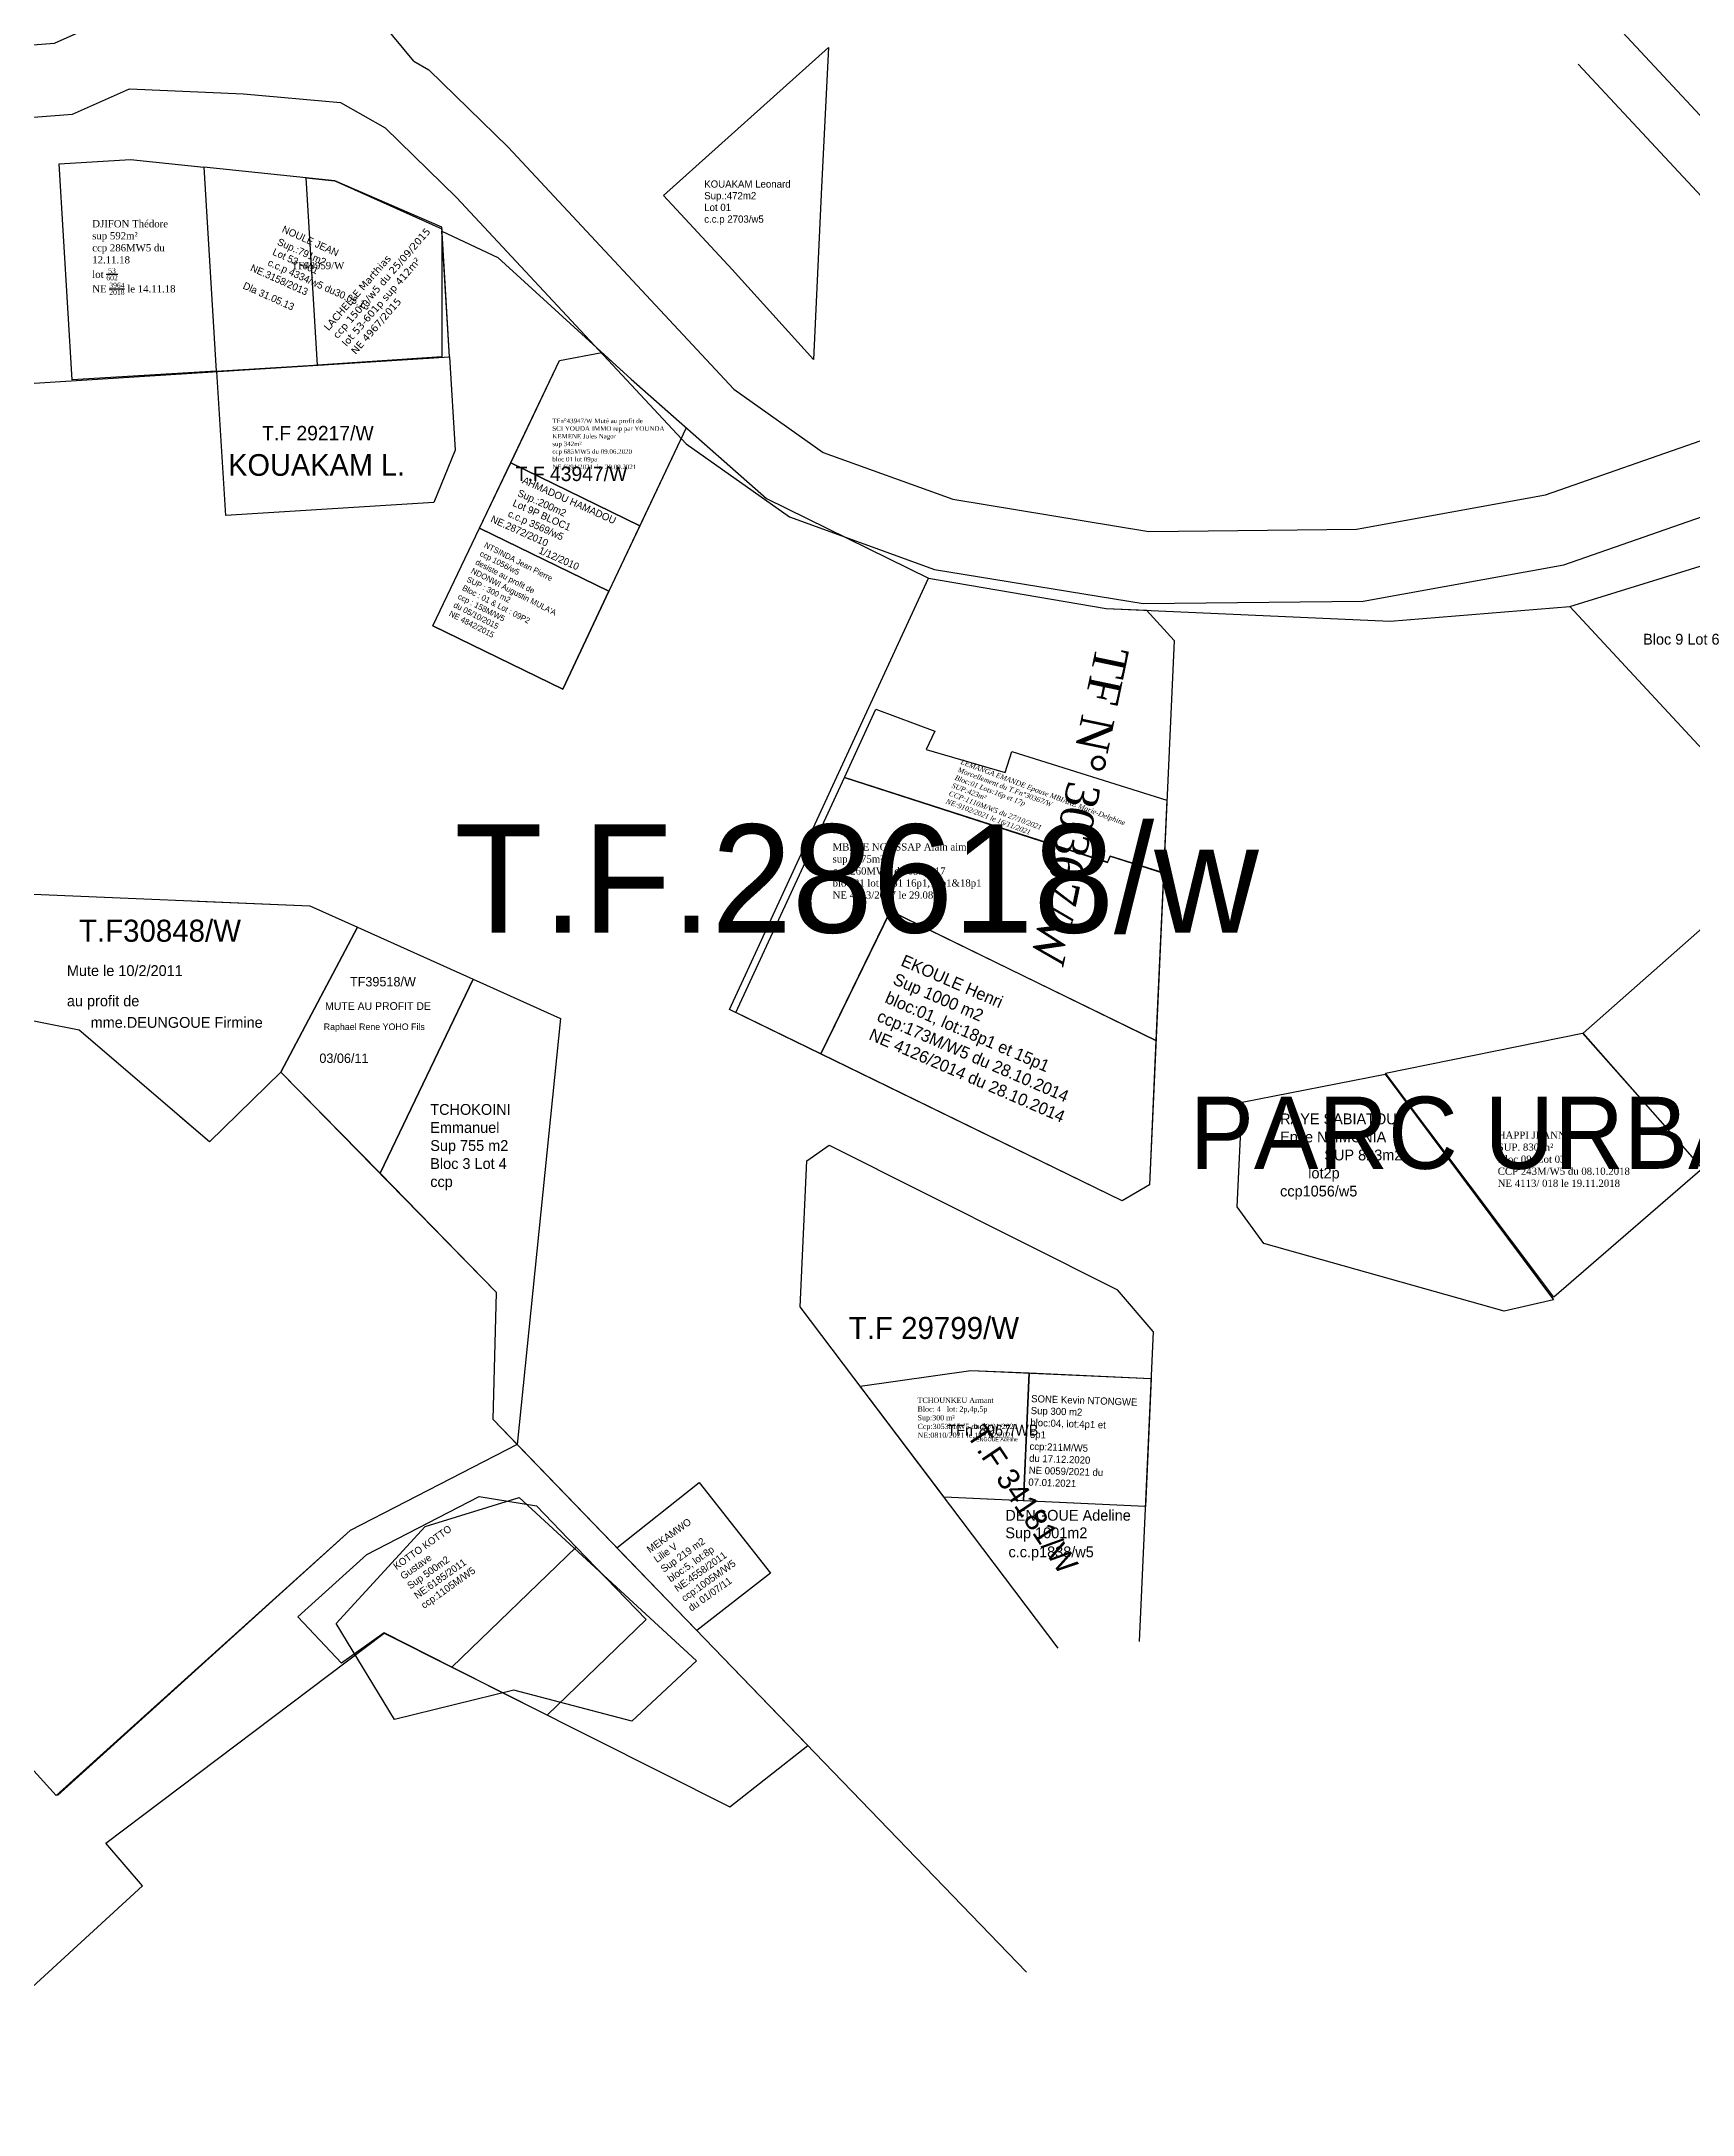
# Model space of a CAD drawing. Header units: millimetres. Extents: x 579832 to 917290, y 449831 to 1452191.
# Drawn here: x 916692.3 to 916921.1, y 1450987.3 to 1451274.6 of the extents above; entities that cross this region are included whole.
import ezdxf

# ---------------------------------------------------------------- set-up
doc = ezdxf.new("R2010")
doc.units = ezdxf.units.MM
doc.header["$LTSCALE"] = 10
for name, color, linetype in [('end maj 26 02 2021', 7, 'Continuous'), ('MAJ DEC 2021', 7, 'Continuous'), ('MAJ NOV 2021', 7, 'Continuous'), ('MAJ SEP 2021', 7, 'Continuous')]:
    doc.layers.add(name, color=color, linetype=linetype)
doc.styles.add('Times 1.0', font='times.ttf', dxfattribs={"width": 0.99, "height": 1})

msp = doc.modelspace()

# ---------------------------------------------------------------- linework, layer by layer
at = {"layer": 'end maj 26 02 2021', "linetype": 'ByBlock'}
for p, q in [((916778.51, 1451253.23), (916801.38, 1451273.76)), ((916801.38, 1451273.76), (916800.44, 1451254.39)), ((916788.04, 1451242.98), (916778.51, 1451253.23)), ((916800.44, 1451254.39), (916799.33, 1451230.49)), ((916799.33, 1451230.49), (916788.04, 1451242.98)), ((916904.15, 1451196.26), (916928, 1451203.66)), ((916952.13, 1451144.53), (916904.15, 1451196.26)), ((916725.48, 1451131.74), (916736.1, 1451151.82)), ((916752.15, 1451144.62), (916739.26, 1451117.76)), ((916739.26, 1451117.76), (916725.48, 1451131.74)), ((916858.7, 1451127.58), (916878.52, 1451131.45)), ((916878.52, 1451131.45), (916901.89, 1451100.21)), ((916858.05, 1451113.08), (916858.7, 1451127.58)), ((916798.38, 1451119.45), (916801.5, 1451121.65)), ((916801.5, 1451121.65), (916841.45, 1451101.57)), ((916797.48, 1451099.22), (916798.38, 1451119.45)), ((916861.71, 1451108.01), (916858.05, 1451113.08)), ((916895.04, 1451098.64), (916861.71, 1451108.01)), ((916846.39, 1451095.8), (916841.45, 1451101.57)), ((916833.21, 1451051.95), (916797.48, 1451099.22)), ((916901.89, 1451100.21), (916895.04, 1451098.64)), ((916846.39, 1451095.8), (916844.47, 1451052.84)), ((916821.12, 1451090.42), (916846.1, 1451089.3))]:
    msp.add_line(p, q, dxfattribs=at)
at = {"layer": 'end maj 26 02 2021', "color": 3, "linetype": 'ByBlock'}
for p, q in [((916747.79, 1451248.28), (916755.56, 1451244.65)), ((916748.86, 1451230.85), (916747.79, 1451248.28)), ((916755.56, 1451244.65), (916774.05, 1451227.78)), ((916576.42, 1451220.02), (916748.86, 1451230.85)), ((916716.64, 1451228.83), (916748.88, 1451230.85)), ((916748.88, 1451230.85), (916749.67, 1451217.94)), ((916753.03, 1451207.13), (916764.13, 1451230.35)), ((916764.13, 1451230.35), (916769.99, 1451231.49)), ((916717.89, 1451208.87), (916716.64, 1451228.83)), ((916774.05, 1451227.78), (916792.8, 1451211.25)), ((916774.05, 1451227.78), (916781.67, 1451221.05)), ((916781.67, 1451221.05), (916770.97, 1451198.39)), ((916749.67, 1451217.94), (916746.68, 1451210.68)), ((916746.68, 1451210.68), (916717.89, 1451208.87)), ((916792.8, 1451211.25), (916815.25, 1451200.2)), ((916770.97, 1451198.39), (916753.03, 1451207.13)), ((916904.15, 1451196.26), (916928, 1451203.66)), ((916815.25, 1451200.2), (916839.87, 1451196)), ((916839.87, 1451196), (916879.24, 1451194.22)), ((916879.24, 1451194.22), (916904.15, 1451196.26)), ((916690.09, 1451156.44), (916729.49, 1451154.79)), ((916729.49, 1451154.79), (916736.1, 1451151.82)), ((916736.1, 1451151.82), (916725.48, 1451131.74)), ((916736.1, 1451151.82), (916752.15, 1451144.62)), ((916697.54, 1451137.55), (916688.69, 1451139.34)), ((916715.61, 1451122.07), (916697.54, 1451137.55)), ((916725.48, 1451131.74), (916715.61, 1451122.07)), ((916725.48, 1451131.74), (916715.61, 1451122.07)), ((916755.37, 1451101.23), (916725.48, 1451131.74)), ((916715.61, 1451122.07), (916711.53, 1451125.56)), ((916754.93, 1451083.61), (916755.37, 1451101.23)), ((916755.37, 1451101.23), (916755.37, 1451101.23)), ((916805.79, 1451088.22), (916821.12, 1451090.42)), ((916828.83, 1451007.03), (916754.93, 1451083.61))]:
    msp.add_line(p, q, dxfattribs=at)
at = {"layer": 'end maj 26 02 2021', "linetype": 'ByBlock', "ltscale": 0.0014}
for p, q in [((916769.99, 1451231.49), (916774.05, 1451227.78)), ((916753.03, 1451207.13), (916757.36, 1451216.18)), ((916757.36, 1451216.18), (916775.25, 1451207.46)), ((916770.97, 1451198.39), (916753.03, 1451207.13)), ((916775.25, 1451207.46), (916770.97, 1451198.39)), ((916713.98, 1451155.44), (916729.49, 1451154.79)), ((916694.54, 1451031.49), (916735.1, 1451068.23))]:
    msp.add_line(p, q, dxfattribs=at)
at = {"layer": 'end maj 26 02 2021', "linetype": 'ByBlock'}
for points in [[(916466.04, 1451241.07), (916472.44, 1451246.09), (916485.11, 1451252.39), (916495.46, 1451256.56), (916508.71, 1451258.79), (916615.61, 1451268.32), (916694.11, 1451274.32), (916715.85, 1451284.05), (916729.34, 1451294.28), (916740.04, 1451304.8), (916763.37, 1451327.22), (917022.11, 1451567.05), (917030.36, 1451574.81), (917036.4, 1451579.42), (917042.15, 1451581.63), (917050.27, 1451581.01), (917217.1, 1451568.72), (917228.25, 1451566.78), (917235.93, 1451561.2), (917246.07, 1451550.64), (917257.84, 1451538.01), (917266.23, 1451528.81)], [(916704.54, 1451268.03), (916720.32, 1451267.34), (916733.77, 1451266.13), (916739.95, 1451262.61), (916749.85, 1451252.94), (916781.65, 1451218.8), (916795.99, 1451208.69), (916816.1, 1451201.41), (916845.01, 1451196.68), (916875.51, 1451197.01), (916903.29, 1451202.07), (916927.56, 1451210.5), (916948.97, 1451223.54), (917033.73, 1451302.78), (917094.33, 1451359.12)], [(916743.93, 1451271.85), (916739.65, 1451276.98), (916737.78, 1451279.54), (916736.8, 1451282.61), (916736.2, 1451285.03), (916736.01, 1451286.81)], [(916910.78, 1451276.55), (916948.14, 1451236.45)], [(916743.93, 1451271.85), (916746.02, 1451270.66), (916757.01, 1451259.93), (916788.26, 1451226.38), (916800.66, 1451217.63), (916818.63, 1451211.13), (916845.77, 1451206.69), (916874.56, 1451207), (916900.74, 1451211.77), (916923.27, 1451219.59), (916942.89, 1451231.54)], [(916905.3, 1451271.44), (916942.62, 1451231.38)], [(916455.61, 1451220.18), (916477.8, 1451237.59), (916489.21, 1451243.26), (916498.19, 1451246.88), (916509.99, 1451248.86), (916616.43, 1451258.36), (916696.61, 1451264.48), (916704.54, 1451268.03)]]:
    msp.add_lwpolyline(points, dxfattribs=at)
at = {"layer": 'end maj 26 02 2021', "color": 150, "linetype": 'ByBlock', "lineweight": -3, "ltscale": 0.0014, "flags": 128}
for points in [[(916704.65, 1451258.22), (916714.84, 1451257.15), (916716.55, 1451228.89), (916696.59, 1451227.67), (916694.77, 1451257.62)], [(916905.89, 1451137.15), (916922.51, 1451118.4), (916901.92, 1451100.56), (916878.57, 1451131.61)], [(916829.2, 1451090.06), (916846.1, 1451089.3), (916845.31, 1451071.58), (916828.41, 1451072.34)]]:
    msp.add_lwpolyline(points, close=True, dxfattribs=at)
at = {"layer": 'end maj 26 02 2021', "color": 3, "linetype": 'ByBlock', "ltscale": 0.0014, "flags": 128}
msp.add_lwpolyline([(916714.84, 1451257.15), (916716.55, 1451228.89), (916748.88, 1451230.85), (916747.82, 1451248.82), (916732.96, 1451255.25)], close=True, dxfattribs=at)
at = {"layer": 'end maj 26 02 2021', "color": 150, "flags": 128}
msp.add_lwpolyline([(916729, 1451255.67), (916732.96, 1451255.25), (916747.82, 1451248.62), (916747.82, 1451230.85), (916730.55, 1451229.74)], close=True, dxfattribs=at)
for points in [[(916746.56, 1451193.6), (916753.03, 1451207.13), (916770.97, 1451198.39), (916764.57, 1451184.82), (916746.56, 1451193.6)], [(916770.97, 1451198.39), (916753.03, 1451207.13)]]:
    msp.add_lwpolyline(points, dxfattribs=at)
at = {"layer": 'end maj 26 02 2021', "flags": 128}
for points in [[(916764.57, 1451184.82), (916770.97, 1451198.39)], [(916746.56, 1451193.6), (916764.57, 1451184.82)]]:
    msp.add_lwpolyline(points, dxfattribs=at)
at = {"layer": 'end maj 26 02 2021', "color": 3, "linetype": 'ByBlock', "lineweight": -3, "ltscale": 0.0014, "flags": 128}
for points in [[(916787.65, 1451140.45), (916815.25, 1451200.2), (916839.87, 1451196), (916845.46, 1451195.75), (916849.28, 1451191.57), (916845.87, 1451116.15), (916842.09, 1451113.9), (916787.65, 1451140.45)], [(916821.12, 1451090.42), (916846.1, 1451089.3), (916845.31, 1451071.58), (916817.42, 1451072.83), (916805.79, 1451088.22)]]:
    msp.add_lwpolyline(points, dxfattribs=at)
at = {"layer": 'end maj 26 02 2021', "color": 7, "linetype": 'ByBlock', "lineweight": -3, "ltscale": 0.0014, "flags": 128}
msp.add_lwpolyline([(916803.59, 1451172.56), (916840.07, 1451160.82), (916840.41, 1451161.66), (916847.82, 1451159.34), (916846.77, 1451136.12), (916809.97, 1451154.07), (916800.31, 1451134.27), (916788.55, 1451140.01)], close=True, dxfattribs=at)
at = {"layer": 'end maj 26 02 2021', "linetype": 'ByBlock', "flags": 128}
msp.add_lwpolyline([(916935.12, 1451162.87), (916952.13, 1451144.53), (916922.51, 1451118.4), (916905.97, 1451137.15), (916935.12, 1451162.87)], dxfattribs=at)
at = {"layer": 'end maj 26 02 2021', "linetype": 'ByBlock', "lineweight": -3, "ltscale": 0.0014, "flags": 128}
msp.add_lwpolyline([(916809.97, 1451154.08), (916846.77, 1451136.13), (916845.87, 1451116.15), (916842.09, 1451113.9), (916800.31, 1451134.28)], close=True, dxfattribs=at)
at = {"layer": 'end maj 26 02 2021', "color": 3, "linetype": 'ByBlock', "flags": 128}
msp.add_lwpolyline([(916752.15, 1451144.62), (916764.27, 1451139.18), (916758.25, 1451080.17), (916754.93, 1451083.61), (916755.37, 1451101.23), (916739.26, 1451117.76)], close=True, dxfattribs=at)
at = {"layer": 'end maj 26 02 2021', "color": 150}
msp.add_lwpolyline([(916821.12, 1451090.42), (916829.2, 1451090.06), (916828.41, 1451072.34), (916817.42, 1451072.83), (916805.79, 1451088.22)], close=True, dxfattribs=at)
at = {"layer": 'end maj 26 02 2021', "linetype": 'ByBlock', "ltscale": 0.0014, "flags": 128}
for points in [[(916739.8, 1451054.02), (916787.73, 1451029.95), (916798.54, 1451038.42), (916758.25, 1451080.17), (916735.1, 1451068.23), (916694.35, 1451031.49), (916685.93, 1451040.77), (916663.76, 1451023.42), (916663.76, 1451023.42), (916671.03, 1451014.18), (916678.89, 1451020.36), (916681.98, 1451016.43), (916660.59, 1450999.6), (916671.76, 1450987.3), (916706.3, 1451018.99), (916701.23, 1451024.9), (916739.8, 1451054.02), (916787.73, 1451029.95), (916798.54, 1451038.42), (916758.25, 1451080.17)], [(916758.25, 1451080.17), (916735.1, 1451068.23)]]:
    msp.add_lwpolyline(points, dxfattribs=at)
for points in [[(916783.49, 1451074.88), (916793.35, 1451062.33), (916783.15, 1451054.37), (916772.08, 1451065.83)], [(916752.99, 1451072.96), (916760.91, 1451071.65), (916766.43, 1451065.93), (916749.2, 1451049.31), (916739.8, 1451054.03), (916733.9, 1451049.84), (916727.86, 1451056.28), (916737.4, 1451064.91)], [(916766.43, 1451065.93), (916776.12, 1451055.89), (916762.42, 1451042.66), (916749.2, 1451049.31)]]:
    msp.add_lwpolyline(points, close=True, dxfattribs=at)
at = {"layer": 'MAJ DEC 2021', "linetype": 'ByBlock', "lineweight": -3, "ltscale": 0.0014, "flags": 128}
msp.add_lwpolyline([(916758.5, 1451072.8), (916783.1, 1451050.19), (916774.12, 1451041.83), (916757.76, 1451046.1), (916741.26, 1451042.02), (916733.17, 1451055.35), (916745.5, 1451068.77)], close=True, dxfattribs=at)
at = {"layer": 'MAJ NOV 2021', "color": 150, "flags": 128}
msp.add_lwpolyline([(916807.96, 1451182.03), (916816.12, 1451178.99), (916814.95, 1451176.44), (916825.89, 1451173.25), (916826.81, 1451176.17), (916848.28, 1451169.46), (916847.82, 1451159.35), (916840.41, 1451161.66), (916840.07, 1451160.83), (916803.59, 1451172.57)], close=True, dxfattribs=at)
at = {"layer": 'MAJ SEP 2021', "color": 6, "linetype": 'ByBlock', "lineweight": -3, "ltscale": 0.0014, "flags": 128}
msp.add_lwpolyline([(916769.99, 1451231.49), (916774.05, 1451227.78), (916781.67, 1451221.05), (916775.26, 1451207.46), (916757.36, 1451216.18), (916764.13, 1451230.35)], close=True, dxfattribs=at)

# ---------------------------------------------------------------- texts
at = {"layer": 'end maj 26 02 2021', "color": 7, "linetype": 'ByBlock'}
for s, height, p in [('Sup.:472m2', 1, (916784.17, 1451252.7)), ('KOUAKAM Leonard', 1, (916784.17, 1451254.32)), ('c.c.p 2703/w5', 1, (916784.17, 1451249.46)), ('Lot 01', 1, (916784.17, 1451251.08)), ('Bloc 9 Lot 6', 1.5, (916914.29, 1451190.99)), ('DENGOUE Adeline', 0.525, (916821.34, 1451080.6))]:
    msp.add_text(s, height=height, dxfattribs=at).set_placement(p)
for s, p in [('Sup.:791m2', (916724.9, 1451246.44)), ('NOULE JEAN ', (916725.56, 1451248.19)), ('Lot 53 -601', (916724.24, 1451245.05)), ('NE.3158/2013', (916721.17, 1451242.84)), ('c.c.p 4334/w5 du30.05.13', (916723.58, 1451243.58)), ('Dla 31.05.13', (916720.14, 1451240.37)), ('AHMADOU HAMADOU', (916758.85, 1451213.4)), ('Lot 9P BLOC1', (916757.53, 1451210.26)), ('Sup.:200m2', (916758.19, 1451211.64)), ('NE.2872/2010', (916754.47, 1451208.04)), ('c.c.p 3569/w5', (916756.87, 1451208.78)), ('1/12/2010', (916761.12, 1451203.7))]:
    msp.add_text(s, height=1, rotation=335.8758, dxfattribs=at).set_placement(p)
at = {"layer": 'end maj 26 02 2021', "color": 1, "linetype": 'ByBlock'}
for s, height, p in [('T.F 29217/W', 2, (916722.9, 1451219.3)), ('T.F 43947/W', 2, (916758.04, 1451213.66)), ('T.F.28618/w', 15, (916749.53, 1451151.08)), ('T.F30848/W', 3.052, (916697.51, 1451149.82)), ('TF39518/W', 1.308, (916735.07, 1451143.63)), ('MUTE AU PROFIT DE', 1.0848, (916731.62, 1451140.36)), ('Raphael Rene YOHO Fils', 0.9154, (916731.43, 1451137.58)), ('03/06/11', 1.308, (916730.83, 1451133.02)), ('T.F 29799/W', 3.0523, (916804.21, 1451094.77)), ('TFn°8967/WB', 1.5, (916817.86, 1451081.39))]:
    msp.add_text(s, height=height, dxfattribs=at).set_placement(p)
at = {"layer": 'end maj 26 02 2021', "linetype": 'ByBlock'}
for s, height, p in [('KOUAKAM L.', 3, (916718.19, 1451214.39)), ('PARC URBAIN', 10, (916851.44, 1451118.35))]:
    msp.add_text(s, height=height, dxfattribs=at).set_placement(p)
at = {"layer": 'end maj 26 02 2021', "linetype": 'ByBlock', "ltscale": 0.0014}
for s, p in [('Mute le 10/2/2011', (916695.84, 1451145.07)), ('au profit de', (916695.84, 1451140.88)), ('mme.DEUNGOUE Firmine', (916699.13, 1451137.89))]:
    msp.add_text(s, height=1.5, dxfattribs=at).set_placement(p)
at = {"layer": 'end maj 26 02 2021', "color": 1, "linetype": 'ByBlock'}
msp.add_text('T.F 34181/W', height=3.0523, rotation=303.8423, dxfattribs=at).set_placement((916820.44, 1451081.5))
at = {"layer": 'end maj 26 02 2021', "color": 7, "linetype": 'ByBlock', "lineweight": -3}
for s, p in [('DENGOUE Adeline', (916825.9, 1451069.59)), ('Sup 1001m2', (916825.9, 1451067.16)), ('c.c.p1838/w5', (916826.34, 1451064.52))]:
    msp.add_text(s, height=1.5, dxfattribs=at).set_placement(p)
at = {"layer": 'end maj 26 02 2021', "color": 150, "linetype": 'ByBlock', "lineweight": -3, "ltscale": 0.0014, "char_height": 1, "attachment_point": 1, "style": 'Times 1.0'}
for s, insert, width in [('\\A1;DJIFON Thédore\\Psup 592m²\\Pccp 286MW5 du 12.11.18\\Plot {\\H0.7x;\\S53/602;}\\PNE {\\H0.7x;\\S3964/2018;} le 14.11.18', (916699.35, 1451249.82), 12.8387), ('{\\C256;HAPPI JEANNETTE\\PSUP. 830 m²\\PBloc 09, Lot 03\\PCCP 243M/W5 du 08.10.2018\\PNE 4113/ 018 le 19.11.2018}', (916894.14, 1451123.52), 106.7586)]:
    msp.add_mtext(s, dxfattribs=dict(at, insert=insert, width=width))
at = {"layer": 'end maj 26 02 2021', "attachment_point": 1}
for s, insert, char_height, width, rotation in [('{\\fVerdana|b0|i0|c0|p34;LACHELLE Marthias\\Pccp 150m/w5 du 25/09/2015\\Plot 53-601p sup 412m²\\PNE 4967/2015}', (916731.34, 1451235.06), 1, 92.0607, 48.9728), ("NTSINDA Jean Pierre\\Pccp 1056/w5\\P{\\C1;desiste au profit de} \\PNDONWI Augustin MULA'A\\PSUP : 300 m2\\PBloc : 01 & Lot : 09P2\\Pccp : 158M/W5 \\Pdu 05/10/2015\\PNE 4842/2015", (916753.95, 1451205.24), 0.8, 22.009, 332.8792)]:
    msp.add_mtext(s, dxfattribs=dict(at, insert=insert, char_height=char_height, width=width, rotation=rotation))
at = {"layer": 'end maj 26 02 2021', "linetype": 'ByBlock', "lineweight": -3, "ltscale": 0.0014, "insert": (916726.98, 1451244.02), "char_height": 1, "width": 19.1875, "attachment_point": 1, "style": 'Times 1.0'}
msp.add_mtext('{\\fTimes New Roman|b0|i0|c0|p0;\\C1;TF49959/W}', dxfattribs=at)
at = {"layer": 'end maj 26 02 2021', "color": 7, "linetype": 'ByBlock', "lineweight": -3, "ltscale": 0.0014, "attachment_point": 1, "style": 'Times 1.0'}
for s, insert, char_height, width in [('{\\C1;TFn°43947/W Muté au profit de \\P}SCI YOUDA IMMO rep par YOUNDA \\PKEMENE Jules Nagor \\Psup 342m²\\Pccp 685MW5 du 09.06.2020\\Pbloc 01 lot 09pa \\PNE 6391/2021  le  20.09.2021', (916763.11, 1451222.32), 0.6375, 21.3932), ('MBELE NGASSAP Alain aimé\\Psup 1175m²\\Pccp 260MW5 du 03.08.17\\Pbloc 01 lot 15p1 16p1,17p1&18p1\\PNE 4943/2017 le 29.08.17', (916801.96, 1451163.46), 1, 33.5579)]:
    msp.add_mtext(s, dxfattribs=dict(at, insert=insert, char_height=char_height, width=width))
at = {"layer": 'end maj 26 02 2021', "color": 1, "linetype": 'ByBlock', "lineweight": -3, "ltscale": 0.0014, "insert": (916843.05, 1451190.13), "char_height": 4.6036, "width": 87.2556, "attachment_point": 1, "rotation": 258.243, "style": 'Times 1.0'}
msp.add_mtext('TF N° 30367/W', dxfattribs=at)
at = {"layer": 'end maj 26 02 2021', "linetype": 'ByBlock', "ltscale": 0.0014, "attachment_point": 1}
for s, insert, char_height, width, rotation in [('{\\C7;EKOULE Henri\\PSup 1000 m2\\Pbloc:01, lot:18p1 et 15p1\\Pccp:173M/W5 du 28.10.2014\\PNE 4126/2014 du 28.10.2014}', (916811.96, 1451148.1), 1.6725, 47.2258, 336.5821), ('{\\C7;SONE Kevin NTONGWE\\PSup 300 m2\\Pbloc:04, lot:4p1 et \\P5p1\\Pccp:211M/W5\\Pdu 17.12.2020\\PNE 0059/2021 du\\P07.01.2021}', (916829.5, 1451087.01), 0.9911, 22.48, 358.0618), ('{\\C7;MEKAMWO\\PLilie V\\PSup 219 m2\\Pbloc:5, lot:8p\\PNE:4558/2011\\Pccp:1005M/W5\\Pdu 01/07/11}', (916776.08, 1451065.87), 0.9911, 22.48, 35.4074), ('{\\C7;KOTTO KOTTO \\PGustave\\PSup 500m2\\PNE:6185/2011\\Pccp:1105M/W5}', (916740.95, 1451063.54), 0.9911, 22.48, 35.4074)]:
    msp.add_mtext(s, dxfattribs=dict(at, insert=insert, char_height=char_height, width=width, rotation=rotation))
at = {"layer": 'end maj 26 02 2021', "linetype": 'ByBlock', "ltscale": 0.0014, "insert": (916746.2, 1451127.33), "char_height": 1.5, "width": 34.02, "attachment_point": 1}
msp.add_mtext('{\\C7;TCHOKOINI \\PEmmanuel\\PSup 755 m2\\PBloc 3 Lot 4\\Pccp}', dxfattribs=at)
at = {"layer": 'end maj 26 02 2021', "color": 7, "linetype": 'ByBlock', "insert": (916863.98, 1451126.02), "char_height": 1.5, "width": 18.6, "attachment_point": 1}
msp.add_mtext('RAYE SABIATOU Epse NJIMONIA                   SUP 823m2           lot2p                ccp1056/w5', dxfattribs=at)
at = {"layer": 'end maj 26 02 2021', "insert": (916813.73, 1451086.64), "char_height": 0.7247, "attachment_point": 1}
msp.add_mtext_dynamic_manual_height_columns('{\\fTimes New Roman|b0|i0|c0|p18;TCHOUNKEU Armant\\PBloc: 4   lot: 2p,4p,5p\\PSup:300 m²\\PCcp:3053M/W5 du 29/01/2021\\PNE:0810/2021 le 19 / 02/2021}', width=77.7431, gutter_width=12.5, heights=[28.34], dxfattribs=at)
at = {"layer": 'MAJ NOV 2021', "color": 7, "insert": (916819.89, 1451175.13), "char_height": 0.7, "attachment_point": 1, "rotation": 339.3744}
msp.add_mtext_dynamic_manual_height_columns('\\pt4.97;{\\fTimes New Roman|b0|i1|c0|p18;LEMANGA EMANDE Epouse MBIAKE Marie-Delphine\\P\\C1;Morcellement du T.Fn°30367/W\\P\\C7;Bloc:01 Lots:16p et 17p\\PSUP:423m²\\P\\ptz;CCP:1110M/W5 du 27/10/2021\\PNE:9102/2021 le 16/11/2021}', width=53.6759, gutter_width=12.5, heights=[27.44], dxfattribs=at)

doc.saveas('drawing.dxf')
